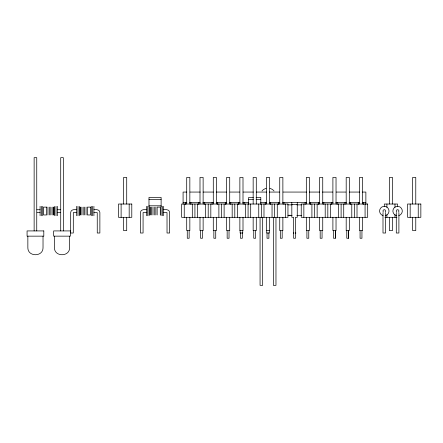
<?xml version="1.0" encoding="UTF-8"?>
<svg xmlns="http://www.w3.org/2000/svg" width="443" height="443" viewBox="0 0 443 443"><rect width="100%" height="100%" fill="white"/><g stroke="black" fill="none" stroke-linecap="round" stroke-linejoin="round"><path stroke-width="0.66" d="M261.996 190.983L263.397 189.582L266.049 188.269M186.78 192.063L183.081 192.063L183.081 204.278M189.981 192.063L200.325 192.063M203.088 192.063L213.432 192.063M216.19 192.063L226.539 192.063M229.989 192.063L239.641 192.063M243.091 192.063L253.44 192.063M256.198 192.063L266.542 192.063M269.305 192.063L279.649 192.063M283.099 192.063L306.55 192.063M309.308 192.063L319.658 192.063M322.415 192.063L332.765 192.063M336.209 192.063L345.867 192.063M349.317 192.063L359.661 192.063M362.424 192.063L365.874 192.063L365.874 204.278M253.374 197.423L248.656 197.423L248.656 204.539M256.076 197.423L260.794 197.423L260.794 204.539M148.981 199.516L161.119 199.516M248.656 199.516L253.374 199.516M256.076 199.516L260.794 199.516M183.081 202.529L186.846 202.529M189.565 202.529L200.136 202.529M202.855 202.529L213.426 202.529M216.145 202.529L226.733 202.529M229.452 202.529L240.023 202.529M242.742 202.529L248.684 202.529M260.661 202.529L266.603 202.529M269.322 202.529L279.893 202.529M282.612 202.529L306.473 202.529M309.192 202.529L319.763 202.529M322.482 202.529L333.053 202.529M335.772 202.529L346.343 202.529M349.062 202.529L359.65 202.529M362.368 202.529L365.874 202.529M291.821 204.622L297.264 204.622M287.928 204.86L292.064 204.86M296.893 204.86L301.722 204.86M148.981 205.79L161.119 205.79M36.924 209.727L40.097 209.727M57.363 209.727L60.536 209.727M76.645 209.727C74.452 209.351 70.758 209.522 70.681 212.518L70.681 233.012L73.294 233.012L73.317 212.54L76.645 212.341M93.91 209.727C96.103 209.351 99.797 209.522 99.874 212.518L99.874 233.012L97.261 233.012L97.238 212.54L93.91 212.341M146.672 209.727C144.44 209.389 140.553 209.401 140.453 212.518L140.453 233.012L143.067 233.012L143.089 212.54L146.843 212.341M163.428 209.727C165.66 209.389 169.547 209.401 169.647 212.518L169.647 233.012L167.033 233.012L167.011 212.54L163.257 212.341M37.096 212.341L40.097 212.341M57.363 212.341L60.364 212.341M287.928 215.326L292.064 215.326M296.893 215.326L301.722 215.326M384.956 217.314L396.939 217.314M293.288 233.012L293.942 233.012M295.248 233.012L295.902 233.012M335.345 238.245L335.345 230.814L335.362 238.245L333.479 238.245L333.501 230.814M348.635 238.245L348.635 230.814L348.652 238.245L346.769 238.245L346.769 230.814M269.981 188.269L272.633 189.582L274.034 190.983M418.236 204.024L418.236 217.314M415.772 204.024L415.772 177.444L412.638 177.444L412.638 204.024M415.772 217.314L415.772 230.604L412.638 230.604L412.638 217.314M410.174 204.024L410.174 217.314M398.899 212.607L398.899 233.012L396.286 233.012L396.286 212.607M397.592 206.682L397.592 204.024L384.302 204.024L384.302 206.682M394.979 204.024L394.979 207.346M394.979 214.656L394.979 217.314M392.515 204.024L392.515 177.444L389.38 177.444L389.38 204.024M392.515 217.314L392.515 230.604L389.38 230.604L389.38 217.314M386.916 204.024L386.916 207.346M386.916 214.656L386.916 217.314M385.609 212.607L385.609 233.012L382.996 233.012L382.996 212.607M365.076 204.024L365.076 217.314M363.731 202.529L363.731 204.622M362.612 204.024L362.612 177.444L359.478 177.444L359.478 204.024M362.612 217.314L362.612 230.604L359.478 230.604L359.478 217.314M361.942 230.814L361.942 238.245L360.081 238.245L360.081 230.814M358.287 202.529L358.287 204.622M357.014 204.024L357.014 217.314M354.4 204.024L354.4 217.314M351.786 204.024L351.786 217.314M350.424 202.529L350.424 204.622M349.322 204.024L349.322 177.444L346.188 177.444L346.188 204.024M349.322 217.314L349.322 230.604L346.188 230.604L346.188 217.314M344.981 202.529L344.981 204.622M343.724 204.024L343.724 217.314M341.11 204.024L341.11 217.314M338.496 204.024L338.496 217.314M337.134 202.529L337.134 204.622M336.032 204.024L336.032 177.444L332.898 177.444L332.898 204.024M336.032 217.314L336.032 230.604L332.898 230.604L332.898 217.314M331.691 202.529L331.691 204.622M330.434 204.024L330.434 217.314M327.82 204.024L327.82 217.314M325.206 204.024L325.206 217.314M323.844 202.529L323.844 204.622M322.742 204.024L322.742 177.444L319.608 177.444L319.608 204.024M322.742 217.314L322.742 230.604L319.608 230.604L319.608 217.314M322.055 230.814L322.055 238.245L320.189 238.245L320.189 230.814M318.401 202.529L318.401 204.622M317.144 204.024L317.144 217.314M314.53 204.024L314.53 217.314M311.916 204.024L311.916 217.314M310.554 202.529L310.554 204.622M309.452 204.024L309.452 177.444L306.318 177.444L306.318 204.024M309.452 217.314L309.452 230.604L306.318 230.604L306.318 217.314M308.765 230.814L308.765 238.245L306.899 238.245L306.899 230.814M305.111 202.529L305.111 204.622M303.854 204.024L303.854 217.314M297.264 202.529L297.264 217.314L295.475 217.314L295.475 238.245L293.609 238.245L293.609 217.314L291.821 217.314L291.821 202.529M289.938 215.115L289.938 215.747M288.631 215.115L288.631 215.747M285.336 204.024L285.336 217.314M283.974 202.529L283.974 204.622M282.872 204.024L282.872 177.444L279.738 177.444L279.738 204.024M282.872 217.314L282.872 230.604L279.738 230.604L279.738 217.314M282.185 230.814L282.185 238.245L280.319 238.245L280.319 230.814M278.531 202.529L278.531 204.622M277.274 204.024L277.274 217.314M275.967 217.613L275.967 285.336L273.353 285.336L273.353 217.336M274.66 204.024L274.66 217.314M272.046 204.024L272.046 217.314M270.684 202.529L270.684 204.622M269.582 204.024L269.582 177.444L266.448 177.444L266.448 204.024M269.582 217.314L269.582 230.604L266.448 230.604L266.448 217.314M269.322 230.277L269.322 233.012L266.708 233.012L266.708 230.277M268.895 232.841L268.895 238.245L267.029 238.245L267.029 232.841M265.241 202.529L265.241 204.622M263.984 204.024L263.984 217.314M262.677 217.336L262.677 285.336L260.063 285.336L260.063 217.613M261.37 204.024L261.37 217.314M258.756 204.024L258.756 217.314M256.292 204.024L256.292 177.444L253.158 177.444L253.158 204.024M256.292 217.314L256.292 230.604L253.158 230.604L253.158 217.314M255.605 230.814L255.605 238.245L253.739 238.245L253.739 230.814M250.694 204.024L250.694 217.314M248.08 204.024L248.08 217.314M245.466 204.024L245.466 217.314M244.104 202.529L244.104 204.622M243.002 204.024L243.002 177.444L239.868 177.444L239.868 204.024M243.002 217.314L243.002 230.604L239.868 230.604L239.868 217.314M242.742 230.299L242.742 233.012L240.128 233.012L240.128 230.277M242.315 232.841L242.315 238.245L240.449 238.245L240.449 232.841M238.661 202.529L238.661 204.622M237.404 204.024L237.404 217.314M234.79 204.024L234.79 217.314M232.176 204.024L232.176 217.314M230.814 202.529L230.814 204.622M229.712 204.024L229.712 177.444L226.578 177.444L226.578 204.024M229.712 217.314L229.712 230.604L226.578 230.604L226.578 217.314M229.025 230.814L229.025 238.245L227.159 238.245L227.159 230.814M225.371 202.529L225.371 204.622M224.114 204.024L224.114 217.314M221.5 204.024L221.5 217.314M218.886 204.024L218.886 217.314M217.507 202.529L217.507 204.622M216.422 204.024L216.422 177.444L213.288 177.444L213.288 204.024M216.422 217.314L216.422 230.604L213.288 230.604L213.288 217.314M215.719 230.814L215.735 238.245L213.853 238.245L213.853 230.814M212.064 202.529L212.064 204.622M210.824 204.024L210.824 217.314M208.21 204.024L208.21 217.314M205.596 204.024L205.596 217.314M204.217 202.529L204.217 204.622M203.132 204.024L203.132 177.444L199.998 177.444L199.998 204.024M203.132 217.314L203.132 230.604L199.998 230.604L199.998 217.314M202.445 230.814L202.445 238.245L200.563 238.245L200.579 230.814M198.774 202.529L198.774 204.622M197.534 204.024L197.534 217.314M194.92 204.024L194.92 217.314M192.306 204.024L192.306 217.314M190.927 202.529L190.927 204.622M189.842 204.024L189.842 177.444L186.708 177.444L186.708 204.024M189.842 217.314L189.842 230.604L186.708 230.604L186.708 217.314M189.139 230.814L189.139 238.245L187.273 238.245L187.273 230.814M185.484 202.529L185.484 204.622M184.244 204.024L184.244 217.314M163.683 206.327L163.683 215.747M162.376 206.327L162.376 215.747M161.119 206.593L161.119 197.423L148.981 197.423L148.981 206.593M161.069 206.327L161.069 215.747M160.283 214.96L160.283 207.114L157.143 207.114L157.143 214.96M155.836 207.114L155.836 214.96M154.264 207.114L154.264 214.96M152.957 207.114L152.957 214.96M151.65 207.114L151.65 214.96M150.343 207.114L150.343 214.96M149.817 207.114L149.817 214.96M149.031 206.327L149.031 215.747M147.724 206.327L147.724 215.747M146.417 206.327L146.417 215.747M129.179 204.024L129.179 217.314M126.715 204.024L126.715 177.444L123.58 177.444L123.58 204.024M126.715 217.314L126.715 230.604L123.58 230.604L123.58 217.314M121.116 204.024L121.116 217.314M93.91 206.327L93.91 215.747M92.604 206.327L92.604 215.747M91.297 206.327L91.297 215.747M86.064 207.114L86.064 214.96M84.491 207.114L84.491 214.96M83.184 207.114L83.184 214.96M81.877 207.114L81.877 214.96M80.571 207.114L80.571 214.96M80.045 207.114L80.045 214.96M79.258 206.327L79.258 215.747M77.951 206.327L77.951 215.747M76.645 206.327L76.645 215.747M69.606 236.152L69.606 247.399C70.049 257.178 53.991 257.178 54.434 247.399L54.434 236.152M63.327 230.919L63.327 157.664L60.713 157.664L60.713 230.919M57.363 206.327L57.363 215.747M56.056 206.327L56.056 215.747M54.749 206.327L54.749 215.747M53.963 207.114L53.963 214.96M53.437 207.114L53.437 214.96M52.13 207.114L52.13 214.96M50.823 207.114L50.823 214.96M49.516 207.114L49.516 214.96M47.944 207.114L47.944 214.96M43.026 236.152L43.026 247.399C43.469 257.178 27.411 257.178 27.854 247.399L27.854 236.152M42.711 206.327L42.711 215.747M41.404 206.327L41.404 215.747M40.097 206.327L40.097 215.747M36.747 230.919L36.747 157.664L34.133 157.664L34.133 230.919M396.374 215.586A4.707 4.707 0 0 1 393.733 208.332A4.707 4.707 0 0 1 401.452 208.332A4.707 4.707 0 0 1 398.811 215.586M383.084 215.586A4.707 4.707 0 0 1 380.443 208.332A4.707 4.707 0 0 1 388.162 208.332A4.707 4.707 0 0 1 385.521 215.586M383.378 211.959A1.307 1.307 0 0 1 383.378 210.109A1.307 1.307 0 0 1 385.227 210.109A1.307 1.307 0 0 1 385.227 211.959M396.668 211.959A1.307 1.307 0 0 1 396.668 210.109A1.307 1.307 0 0 1 398.517 210.109A1.307 1.307 0 0 1 398.517 211.959M131.792 204.024L118.502 204.024L118.502 217.314L131.792 217.314L131.792 204.024M287.95 204.024L181.63 204.024L181.63 217.314L287.95 217.314L287.95 204.024M367.69 204.024L301.24 204.024L301.24 217.314L367.69 217.314L367.69 204.024M420.85 204.024L407.56 204.024L407.56 217.314L420.85 217.314L420.85 204.024M46.637 207.114L43.497 207.114L43.497 214.96L46.637 214.96L46.637 207.114M90.51 207.114L87.371 207.114L87.371 214.96L90.51 214.96L90.51 207.114M43.807 230.919L27.073 230.919L27.073 236.152L43.807 236.152L43.807 230.919M70.387 230.919L53.653 230.919L53.653 236.152L70.387 236.152L70.387 230.919"/></g></svg>
